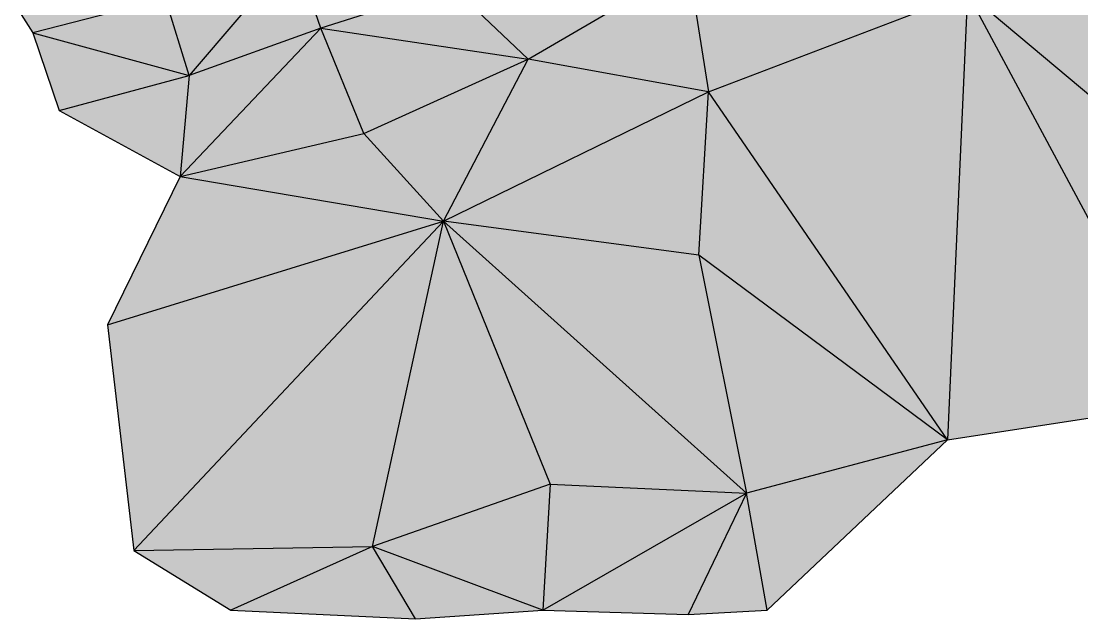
# Model space of a CAD drawing. Header units: inches. Extents: x 0 to 613718, y 0 to 269741.
# Drawn here: x 612874.2 to 613338.9, y 267014 to 267275.9 of the extents above; entities that cross this region are included whole.
import ezdxf

# ---------------------------------------------------------------- set-up
doc = ezdxf.new("R2010")
doc.units = ezdxf.units.IN
doc.header["$MEASUREMENT"] = 0

msp = doc.modelspace()

# ---------------------------------------------------------------- hatches: boundary and pattern name
for points in [[(613382.45, 267313.61), (613288.73, 267288.38), (613382.45, 267209.78), (613382.45, 267313.61)], [(613382.45, 267313.61), (613288.73, 267288.38), (613382.45, 267209.78), (613382.45, 267313.61)], [(612993.93, 267306.08), (612937.46, 267285.8), (612947.83, 267252.14), (612993.93, 267306.08)], [(612993.93, 267306.08), (612937.46, 267285.8), (612947.83, 267252.14), (612993.93, 267306.08)], [(613005.49, 267272.89), (612993.93, 267306.08), (612947.83, 267252.14), (613005.49, 267272.89)], [(613005.49, 267272.89), (612993.93, 267306.08), (612947.83, 267252.14), (613005.49, 267272.89)], [(613062.85, 267291.11), (612993.93, 267306.08), (613005.49, 267272.89), (613062.85, 267291.11)], [(613062.85, 267291.11), (612993.93, 267306.08), (613005.49, 267272.89), (613062.85, 267291.11)], [(613166.56, 267300.33), (613062.85, 267291.11), (613096.32, 267259.21), (613166.56, 267300.33)], [(613166.56, 267300.33), (613062.85, 267291.11), (613096.32, 267259.21), (613166.56, 267300.33)], [(613175.29, 267245), (613166.56, 267300.33), (613096.32, 267259.21), (613175.29, 267245)], [(613175.29, 267245), (613166.56, 267300.33), (613096.32, 267259.21), (613175.29, 267245)], [(613288.73, 267288.38), (613166.56, 267300.33), (613175.29, 267245), (613288.73, 267288.38)], [(613288.73, 267288.38), (613166.56, 267300.33), (613175.29, 267245), (613288.73, 267288.38)], [(613096.32, 267259.21), (613062.85, 267291.11), (613005.49, 267272.89), (613096.32, 267259.21)], [(613096.32, 267259.21), (613062.85, 267291.11), (613005.49, 267272.89), (613096.32, 267259.21)], [(613288.73, 267288.38), (613175.29, 267245), (613279.97, 267092.44), (613288.73, 267288.38)], [(613288.73, 267288.38), (613175.29, 267245), (613279.97, 267092.44), (613288.73, 267288.38)], [(613385.15, 267108.64), (613288.73, 267288.38), (613279.97, 267092.44), (613385.15, 267108.64)], [(613385.15, 267108.64), (613288.73, 267288.38), (613279.97, 267092.44), (613385.15, 267108.64)], [(613385.15, 267108.64), (613382.45, 267209.78), (613288.73, 267288.38), (613385.15, 267108.64)], [(613385.15, 267108.64), (613382.45, 267209.78), (613288.73, 267288.38), (613385.15, 267108.64)], [(612937.46, 267285.8), (612874.21, 267278.87), (612879.28, 267270.76), (612937.46, 267285.8)], [(612937.46, 267285.8), (612874.21, 267278.87), (612879.28, 267270.76), (612937.46, 267285.8)], [(612947.83, 267252.14), (612937.46, 267285.8), (612879.28, 267270.76), (612947.83, 267252.14)], [(612947.83, 267252.14), (612937.46, 267285.8), (612879.28, 267270.76), (612947.83, 267252.14)], [(612947.83, 267252.14), (612879.28, 267270.76), (612890.87, 267236.74), (612947.83, 267252.14)], [(612947.83, 267252.14), (612879.28, 267270.76), (612890.87, 267236.74), (612947.83, 267252.14)], [(613024.36, 267226.66), (613005.49, 267272.89), (612943.84, 267207.82), (613024.36, 267226.66)], [(613005.49, 267272.89), (612947.83, 267252.14), (612943.84, 267207.82), (613005.49, 267272.89)], [(613024.36, 267226.66), (613005.49, 267272.89), (612943.84, 267207.82), (613024.36, 267226.66)], [(613005.49, 267272.89), (612947.83, 267252.14), (612943.84, 267207.82), (613005.49, 267272.89)], [(613096.32, 267259.21), (613005.49, 267272.89), (613024.36, 267226.66), (613096.32, 267259.21)], [(613096.32, 267259.21), (613005.49, 267272.89), (613024.36, 267226.66), (613096.32, 267259.21)], [(613096.32, 267259.21), (613024.36, 267226.66), (613059.27, 267188.23), (613096.32, 267259.21)], [(613096.32, 267259.21), (613024.36, 267226.66), (613059.27, 267188.23), (613096.32, 267259.21)], [(613175.29, 267245), (613096.32, 267259.21), (613059.27, 267188.23), (613175.29, 267245)], [(613175.29, 267245), (613096.32, 267259.21), (613059.27, 267188.23), (613175.29, 267245)], [(612947.83, 267252.14), (612890.87, 267236.74), (612943.84, 267207.82), (612947.83, 267252.14)], [(612947.83, 267252.14), (612890.87, 267236.74), (612943.84, 267207.82), (612947.83, 267252.14)], [(613175.29, 267245), (613059.27, 267188.23), (613171.08, 267173.34), (613175.29, 267245)], [(613175.29, 267245), (613059.27, 267188.23), (613171.08, 267173.34), (613175.29, 267245)], [(613279.97, 267092.44), (613175.29, 267245), (613171.08, 267173.34), (613279.97, 267092.44)], [(613279.97, 267092.44), (613175.29, 267245), (613171.08, 267173.34), (613279.97, 267092.44)], [(613059.27, 267188.23), (613024.36, 267226.66), (612943.84, 267207.82), (613059.27, 267188.23)], [(613059.27, 267188.23), (613024.36, 267226.66), (612943.84, 267207.82), (613059.27, 267188.23)], [(613059.27, 267188.23), (612943.84, 267207.82), (612912.05, 267142.9), (613059.27, 267188.23)], [(613059.27, 267188.23), (612943.84, 267207.82), (612912.05, 267142.9), (613059.27, 267188.23)], [(613059.27, 267188.23), (612912.05, 267142.9), (612923.55, 267043.98), (613059.27, 267188.23)], [(613059.27, 267188.23), (612912.05, 267142.9), (612923.55, 267043.98), (613059.27, 267188.23)], [(613059.27, 267188.23), (612923.55, 267043.98), (613028.07, 267045.64), (613059.27, 267188.23)], [(613059.27, 267188.23), (612923.55, 267043.98), (613028.07, 267045.64), (613059.27, 267188.23)], [(613105.93, 267073.08), (613059.27, 267188.23), (613028.07, 267045.64), (613105.93, 267073.08)], [(613105.93, 267073.08), (613059.27, 267188.23), (613028.07, 267045.64), (613105.93, 267073.08)], [(613192, 267069.05), (613171.08, 267173.34), (613059.27, 267188.23), (613192, 267069.05)], [(613192, 267069.05), (613059.27, 267188.23), (613105.93, 267073.08), (613192, 267069.05)], [(613192, 267069.05), (613171.08, 267173.34), (613059.27, 267188.23), (613192, 267069.05)], [(613192, 267069.05), (613059.27, 267188.23), (613105.93, 267073.08), (613192, 267069.05)], [(613279.97, 267092.44), (613171.08, 267173.34), (613192, 267069.05), (613279.97, 267092.44)], [(613279.97, 267092.44), (613171.08, 267173.34), (613192, 267069.05), (613279.97, 267092.44)], [(613279.97, 267092.44), (613192, 267069.05), (613201.06, 267017.88), (613279.97, 267092.44)], [(613279.97, 267092.44), (613192, 267069.05), (613201.06, 267017.88), (613279.97, 267092.44)], [(613105.93, 267073.08), (613028.07, 267045.64), (613102.79, 267017.88), (613105.93, 267073.08)], [(613105.93, 267073.08), (613028.07, 267045.64), (613102.79, 267017.88), (613105.93, 267073.08)], [(613192, 267069.05), (613105.93, 267073.08), (613102.79, 267017.88), (613192, 267069.05)], [(613192, 267069.05), (613105.93, 267073.08), (613102.79, 267017.88), (613192, 267069.05)], [(613192, 267069.05), (613102.79, 267017.88), (613166.37, 267015.95), (613192, 267069.05)], [(613192, 267069.05), (613102.79, 267017.88), (613166.37, 267015.95), (613192, 267069.05)], [(613201.06, 267017.88), (613192, 267069.05), (613166.37, 267015.95), (613201.06, 267017.88)], [(613201.06, 267017.88), (613192, 267069.05), (613166.37, 267015.95), (613201.06, 267017.88)], [(613028.07, 267045.64), (612923.55, 267043.98), (612965.99, 267017.88), (613028.07, 267045.64)], [(613028.07, 267045.64), (612923.55, 267043.98), (612965.99, 267017.88), (613028.07, 267045.64)], [(613046.91, 267014.03), (613028.07, 267045.64), (612965.99, 267017.88), (613046.91, 267014.03)], [(613046.91, 267014.03), (613028.07, 267045.64), (612965.99, 267017.88), (613046.91, 267014.03)], [(613102.79, 267017.88), (613028.07, 267045.64), (613046.91, 267014.03), (613102.79, 267017.88)], [(613102.79, 267017.88), (613028.07, 267045.64), (613046.91, 267014.03), (613102.79, 267017.88)]]:
    msp.add_hatch(color=256).paths.add_polyline_path(points, flags=0)

# ---------------------------------------------------------------- linework, layer by layer
for points in [[(612993.93, 267306.08, 245.9), (612947.83, 267252.14, 246.04)], [(612993.93, 267306.08, 245.9), (612947.83, 267252.14, 246.04)], [(613005.49, 267272.89, 246.08), (612993.93, 267306.08, 245.9)], [(613005.49, 267272.89, 246.08), (612993.93, 267306.08, 245.9)], [(613096.32, 267259.21, 246.4), (613166.56, 267300.33, 246.46)], [(613096.32, 267259.21, 246.4), (613166.56, 267300.33, 246.46)], [(613166.56, 267300.33, 246.46), (613175.29, 267245, 246.79)], [(613166.56, 267300.33, 246.46), (613175.29, 267245, 246.79)], [(613062.85, 267291.11, 246.13), (613005.49, 267272.89, 246.08)], [(613062.85, 267291.11, 246.13), (613005.49, 267272.89, 246.08)], [(613096.32, 267259.21, 246.4), (613062.85, 267291.11, 246.13)], [(613096.32, 267259.21, 246.4), (613062.85, 267291.11, 246.13)], [(613175.29, 267245, 246.79), (613288.73, 267288.38, 247.2)], [(613175.29, 267245, 246.79), (613288.73, 267288.38, 247.2)], [(613288.73, 267288.38, 247.2), (613279.97, 267092.44, 247.99)], [(613288.73, 267288.38, 247.2), (613279.97, 267092.44, 247.99)], [(613385.15, 267108.64, 248.43), (613288.73, 267288.38, 247.2)], [(613382.45, 267209.78, 248.04), (613288.73, 267288.38, 247.2)], [(613385.15, 267108.64, 248.43), (613288.73, 267288.38, 247.2)], [(613382.45, 267209.78, 248.04), (613288.73, 267288.38, 247.2)], [(612937.46, 267285.8, 245.89), (612879.28, 267270.76, 245.84)], [(612937.46, 267285.8, 245.89), (612879.28, 267270.76, 245.84)], [(612947.83, 267252.14, 246.04), (612937.46, 267285.8, 245.89)], [(612947.83, 267252.14, 246.04), (612937.46, 267285.8, 245.89)], [(612874.21, 267278.87, 245.79), (612879.28, 267270.76, 245.84)], [(612874.21, 267278.87, 245.79), (612879.28, 267270.76, 245.84)], [(612879.28, 267270.76, 245.84), (612947.83, 267252.14, 246.04)], [(612879.28, 267270.76, 245.84), (612890.87, 267236.74, 246)], [(612879.28, 267270.76, 245.84), (612947.83, 267252.14, 246.04)], [(612879.28, 267270.76, 245.84), (612890.87, 267236.74, 246)], [(613005.49, 267272.89, 246.08), (612943.84, 267207.82, 246.18)], [(613005.49, 267272.89, 246.08), (612943.84, 267207.82, 246.18)], [(613005.49, 267272.89, 246.08), (612947.83, 267252.14, 246.04)], [(613005.49, 267272.89, 246.08), (612947.83, 267252.14, 246.04)], [(613024.36, 267226.66, 246.3), (613005.49, 267272.89, 246.08)], [(613005.49, 267272.89, 246.08), (613096.32, 267259.21, 246.4)], [(613024.36, 267226.66, 246.3), (613005.49, 267272.89, 246.08)], [(613005.49, 267272.89, 246.08), (613096.32, 267259.21, 246.4)], [(613024.36, 267226.66, 246.3), (613096.32, 267259.21, 246.4)], [(613024.36, 267226.66, 246.3), (613096.32, 267259.21, 246.4)], [(613059.27, 267188.23, 246.53), (613096.32, 267259.21, 246.4)], [(613059.27, 267188.23, 246.53), (613096.32, 267259.21, 246.4)], [(613175.29, 267245, 246.79), (613096.32, 267259.21, 246.4)], [(613175.29, 267245, 246.79), (613096.32, 267259.21, 246.4)], [(612890.87, 267236.74, 246), (612947.83, 267252.14, 246.04)], [(612890.87, 267236.74, 246), (612947.83, 267252.14, 246.04)], [(612947.83, 267252.14, 246.04), (612943.84, 267207.82, 246.18)], [(612947.83, 267252.14, 246.04), (612943.84, 267207.82, 246.18)], [(613059.27, 267188.23, 246.53), (613175.29, 267245, 246.79)], [(613059.27, 267188.23, 246.53), (613175.29, 267245, 246.79)], [(613171.08, 267173.34, 247.08), (613175.29, 267245, 246.79)], [(613171.08, 267173.34, 247.08), (613175.29, 267245, 246.79)], [(613279.97, 267092.44, 247.99), (613175.29, 267245, 246.79)], [(613279.97, 267092.44, 247.99), (613175.29, 267245, 246.79)], [(612890.87, 267236.74, 246), (612943.84, 267207.82, 246.18)], [(612890.87, 267236.74, 246), (612943.84, 267207.82, 246.18)], [(612943.84, 267207.82, 246.18), (613024.36, 267226.66, 246.3)], [(612943.84, 267207.82, 246.18), (613024.36, 267226.66, 246.3)], [(613059.27, 267188.23, 246.53), (613024.36, 267226.66, 246.3)], [(613059.27, 267188.23, 246.53), (613024.36, 267226.66, 246.3)], [(612943.84, 267207.82, 246.18), (612912.05, 267142.9, 246.29)], [(612943.84, 267207.82, 246.18), (612912.05, 267142.9, 246.29)], [(612943.84, 267207.82, 246.18), (613059.27, 267188.23, 246.53)], [(612943.84, 267207.82, 246.18), (613059.27, 267188.23, 246.53)], [(612912.05, 267142.9, 246.29), (613059.27, 267188.23, 246.53)], [(612912.05, 267142.9, 246.29), (613059.27, 267188.23, 246.53)], [(612923.55, 267043.98, 246.73), (613059.27, 267188.23, 246.53)], [(612923.55, 267043.98, 246.73), (613059.27, 267188.23, 246.53)], [(613028.07, 267045.64, 246.98), (613059.27, 267188.23, 246.53)], [(613028.07, 267045.64, 246.98), (613059.27, 267188.23, 246.53)], [(613171.08, 267173.34, 247.08), (613059.27, 267188.23, 246.53)], [(613059.27, 267188.23, 246.53), (613192, 267069.05, 247.63)], [(613059.27, 267188.23, 246.53), (613105.93, 267073.08, 247.19)], [(613171.08, 267173.34, 247.08), (613059.27, 267188.23, 246.53)], [(613059.27, 267188.23, 246.53), (613192, 267069.05, 247.63)], [(613059.27, 267188.23, 246.53), (613105.93, 267073.08, 247.19)], [(613279.97, 267092.44, 247.99), (613171.08, 267173.34, 247.08)], [(613171.08, 267173.34, 247.08), (613192, 267069.05, 247.63)], [(613279.97, 267092.44, 247.99), (613171.08, 267173.34, 247.08)], [(613171.08, 267173.34, 247.08), (613192, 267069.05, 247.63)], [(612912.05, 267142.9, 246.29), (612923.55, 267043.98, 246.73)], [(612912.05, 267142.9, 246.29), (612923.55, 267043.98, 246.73)], [(613279.97, 267092.44, 247.99), (613385.15, 267108.64, 248.43)], [(613279.97, 267092.44, 247.99), (613385.15, 267108.64, 248.43)], [(613279.97, 267092.44, 247.99), (613192, 267069.05, 247.63)], [(613279.97, 267092.44, 247.99), (613192, 267069.05, 247.63)], [(613201.06, 267017.88, 247.88), (613279.97, 267092.44, 247.99)], [(613201.06, 267017.88, 247.88), (613279.97, 267092.44, 247.99)], [(613105.93, 267073.08, 247.19), (613028.07, 267045.64, 246.98)], [(613105.93, 267073.08, 247.19), (613028.07, 267045.64, 246.98)], [(613105.93, 267073.08, 247.19), (613102.79, 267017.88, 247.43)], [(613105.93, 267073.08, 247.19), (613102.79, 267017.88, 247.43)], [(613105.93, 267073.08, 247.19), (613192, 267069.05, 247.63)], [(613105.93, 267073.08, 247.19), (613192, 267069.05, 247.63)], [(613102.79, 267017.88, 247.43), (613192, 267069.05, 247.63)], [(613102.79, 267017.88, 247.43), (613192, 267069.05, 247.63)], [(613192, 267069.05, 247.63), (613166.37, 267015.95, 247.73)], [(613192, 267069.05, 247.63), (613166.37, 267015.95, 247.73)], [(613201.06, 267017.88, 247.88), (613192, 267069.05, 247.63)], [(613201.06, 267017.88, 247.88), (613192, 267069.05, 247.63)], [(612923.55, 267043.98, 246.73), (613028.07, 267045.64, 246.98)], [(612923.55, 267043.98, 246.73), (613028.07, 267045.64, 246.98)], [(612923.55, 267043.98, 246.73), (612965.99, 267017.88, 246.94)], [(612923.55, 267043.98, 246.73), (612965.99, 267017.88, 246.94)], [(613028.07, 267045.64, 246.98), (612965.99, 267017.88, 246.94)], [(613028.07, 267045.64, 246.98), (612965.99, 267017.88, 246.94)], [(613046.91, 267014.03, 247.21), (613028.07, 267045.64, 246.98)], [(613102.79, 267017.88, 247.43), (613028.07, 267045.64, 246.98)], [(613046.91, 267014.03, 247.21), (613028.07, 267045.64, 246.98)], [(613102.79, 267017.88, 247.43), (613028.07, 267045.64, 246.98)], [(612965.99, 267017.88, 246.94), (613046.91, 267014.03, 247.21)], [(612965.99, 267017.88, 246.94), (613046.91, 267014.03, 247.21)], [(613046.91, 267014.03, 247.21), (613102.79, 267017.88, 247.43)], [(613046.91, 267014.03, 247.21), (613102.79, 267017.88, 247.43)], [(613102.79, 267017.88, 247.43), (613166.37, 267015.95, 247.73)], [(613102.79, 267017.88, 247.43), (613166.37, 267015.95, 247.73)], [(613166.37, 267015.95, 247.73), (613201.06, 267017.88, 247.88)], [(613166.37, 267015.95, 247.73), (613201.06, 267017.88, 247.88)]]:
    msp.add_polyline3d(points)

doc.saveas('drawing.dxf')
